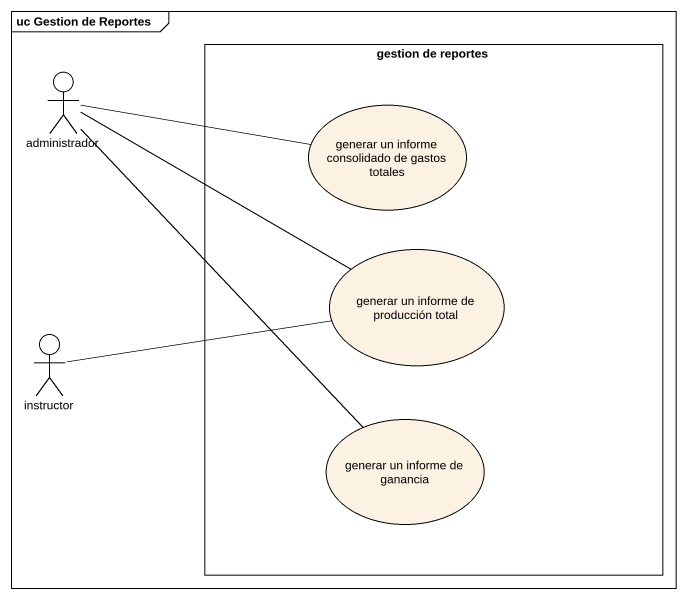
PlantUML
@startuml
mainframe uc Gestion de Reportes
rectangle "gestion de reportes" as gestion_de_reportes {
  usecase "generar un informe consolidado de gastos totales" as generar_un_informe
  usecase "generar un informe de producción total" as generar_un_informe_de
  usecase "generar un informe de ganancia" as generar_un_informe_de_2
}
actor administrador
actor instructor
administrador -right- generar_un_informe
administrador -right- generar_un_informe_de
administrador -- generar_un_informe_de_2
instructor -right- generar_un_informe_de
@enduml
